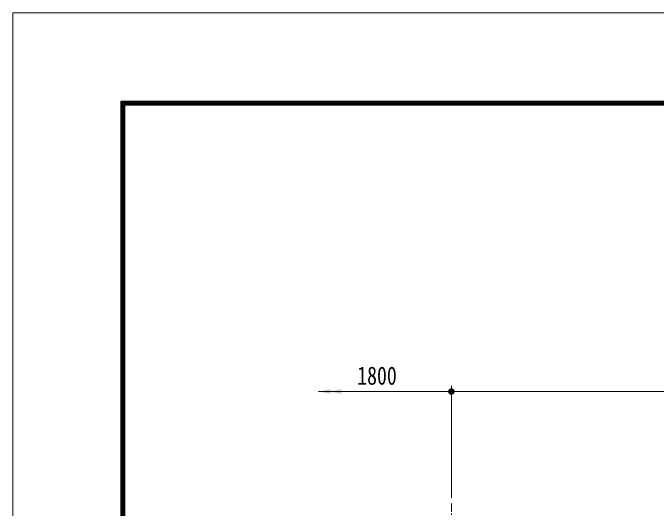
# Model space of a CAD drawing. Units: millimetres, scale not verified. Extents: x -4455 to 4455, y -3150 to 3150.
# Drawn here: x -4455 to -2751, y 1840 to 3150 of the extents above; entities that cross this region are included whole.
import ezdxf
from ezdxf.enums import TextEntityAlignment as Align

# ---------------------------------------------------------------- set-up
doc = ezdxf.new("R2010")
doc.units = ezdxf.units.MM
doc.header["$LTSCALE"] = 30
doc.linetypes.add('USER2', pattern=[1.125, 0.75, -0.125, 0.125, -0.125])
for name, color, linetype, lineweight in [('0-2_D-STR-DIM', 4, 'Continuous', 13), ('0-3_D-BMK', 2, 'USER2', 13), ('0-E_SUNPOU', 1, 'Continuous', 18), ('1-2_D-TTL', 7, 'Continuous', 9)]:
    doc.layers.add(name, color=color, linetype=linetype, lineweight=lineweight)
doc.styles.add('ＭＳ ゴシック', font='')
doc.styles.get('ＭＳ ゴシック').set_extended_font_data('MS Gothic')

# ---------------------------------------------------------------- blocks, each defined once
blk = doc.blocks.new('M1')
at = {"layer": '0-E_SUNPOU'}
blk.add_line((-7.5, 0), (-57.86, 0), dxfattribs=at)
for points in [[(0, 0), (-7.5, 0), (-7.44, 0.94)], [(0, 0), (-7.44, -0.94), (-7.5, 0)], [(0, 0), (-7.44, 0.94), (-7.26, 1.87)], [(0, 0), (-7.26, -1.87), (-7.44, -0.94)], [(0, 0), (-7.26, 1.87), (-6.97, 2.76)], [(0, 0), (-6.97, -2.76), (-7.26, -1.87)], [(0, 0), (-6.97, 2.76), (-6.57, 3.61)], [(0, 0), (-6.57, -3.61), (-6.97, -2.76)], [(0, 0), (-6.57, 3.61), (-6.07, 4.41)], [(0, 0), (-6.07, -4.41), (-6.57, -3.61)], [(0, 0), (-6.07, 4.41), (-5.47, 5.13)], [(0, 0), (-5.47, -5.13), (-6.07, -4.41)], [(0, 0), (-5.47, 5.13), (-4.78, 5.78)], [(0, 0), (-4.78, -5.78), (-5.47, -5.13)], [(0, 0), (-4.78, 5.78), (-4.02, 6.33)], [(0, 0), (-4.02, -6.33), (-4.78, -5.78)], [(0, 0), (-4.02, 6.33), (-3.19, 6.79)], [(0, 0), (-3.19, -6.79), (-4.02, -6.33)], [(0, 0), (-3.19, 6.79), (-2.32, 7.13)], [(0, 0), (-2.32, -7.13), (-3.19, -6.79)], [(0, 0), (-2.32, 7.13), (-1.41, 7.37)], [(0, 0), (-1.41, -7.37), (-2.32, -7.13)], [(0, 0), (-1.41, 7.37), (-0.47, 7.49)], [(0, 0), (-0.47, -7.49), (-1.41, -7.37)], [(0, 0), (-0.47, 7.49), (0.47, 7.49)], [(0, 0), (0.47, -7.49), (-0.47, -7.49)], [(0, 0), (0.47, 7.49), (1.41, 7.37)], [(0, 0), (1.41, 7.37), (2.32, 7.13)], [(0, 0), (2.32, 7.13), (3.19, 6.79)], [(0, 0), (3.19, 6.79), (4.02, 6.33)], [(0, 0), (4.02, 6.33), (4.78, 5.78)], [(0, 0), (4.78, 5.78), (5.47, 5.13)], [(0, 0), (5.47, 5.13), (6.07, 4.41)], [(0, 0), (6.07, 4.41), (6.57, 3.61)], [(0, 0), (6.57, 3.61), (6.97, 2.76)], [(0, 0), (6.97, 2.76), (7.26, 1.87)], [(0, 0), (7.26, 1.87), (7.44, 0.94)], [(0, 0), (7.44, 0.94), (7.5, 0)], [(0, 0), (1.41, -7.37), (0.47, -7.49)], [(0, 0), (2.32, -7.13), (1.41, -7.37)], [(0, 0), (3.19, -6.79), (2.32, -7.13)], [(0, 0), (4.02, -6.33), (3.19, -6.79)], [(0, 0), (4.78, -5.78), (4.02, -6.33)], [(0, 0), (5.47, -5.13), (4.78, -5.78)], [(0, 0), (6.07, -4.41), (5.47, -5.13)], [(0, 0), (6.57, -3.61), (6.07, -4.41)], [(0, 0), (6.97, -2.76), (6.57, -3.61)], [(0, 0), (7.26, -1.87), (6.97, -2.76)], [(0, 0), (7.44, -0.94), (7.26, -1.87)], [(0, 0), (7.5, 0), (7.44, -0.94)]]:
    blk.add_solid(points, dxfattribs=at)

msp = doc.modelspace()

# ---------------------------------------------------------------- linework, layer by layer
at = {"layer": '0-2_D-STR-DIM', "color": 7, "lineweight": 9}
for p, q in [((-3424.62, 2148.03), (-3645, 2148.03)), ((-3395.6, 2148.03), (-3615.98, 2148.03))]:
    msp.add_line(p, q, dxfattribs=at)
at = {"layer": '0-2_D-STR-DIM', "color": 1}
for p, q in [((-3297.65, 2148.03), (-3577.88, 2148.03)), ((-3508.43, 2148.03), (-3417.84, 2148.03))]:
    msp.add_line(p, q, dxfattribs=at)
at = {"layer": '0-2_D-STR-DIM', "color": 1, "lineweight": 18}
for p, q in [((-3293.22, 1866.86), (-3293.22, 2163.03)), ((-3258.72, 2148.03), (-1527.72, 2148.03))]:
    msp.add_line(p, q, dxfattribs=at)
at = {"layer": '0-2_D-STR-DIM', "color": 7}
for points in [[(-3647.3, 2148.03), (-3612.8, 2154.03), (-3612.8, 2142.04)], [(-3618.28, 2148.03), (-3583.78, 2154.03), (-3583.78, 2142.04)]]:
    msp.add_solid(points, dxfattribs=at)
at = {"layer": '0-3_D-BMK'}
msp.add_line((-3293.22, 1851.86), (-3293.22, -435.69), dxfattribs=at)
at = {"layer": '1-2_D-TTL', "color": 2, "lineweight": 18}
msp.add_lwpolyline([(-4454.83, 3150.38), (4454.87, 3150.38), (4454.87, -3150.04), (-4454.83, -3150.04)], close=True, dxfattribs=at)
at = {"layer": '1-2_D-TTL'}
for points in [[(-4168.44, 2917.03), (4168.49, 2917.03), (4168.49, -2916.7), (-4168.44, -2916.7)], [(-4165.79, 2914.38), (4165.84, 2914.38), (4165.84, -2914.04), (-4165.79, -2914.04)], [(-4163.14, 2911.73), (4163.19, 2911.73), (4163.19, -2911.39), (-4163.14, -2911.39)], [(-4160.49, 2909.08), (4160.53, 2909.08), (4160.53, -2908.74), (-4160.49, -2908.74)], [(-4157.84, 2906.43), (4157.88, 2906.43), (4157.88, -2906.09), (-4157.84, -2906.09)]]:
    msp.add_lwpolyline(points, close=True, dxfattribs=at)

# ---------------------------------------------------------------- block references
at = {"layer": '0-2_D-STR-DIM', "xscale": 1.15, "yscale": 1.15, "rotation": 180}
msp.add_blockref('M1', (-3293.22, 2148.03), dxfattribs=at)

# ---------------------------------------------------------------- texts
at = {"layer": '0-2_D-STR-DIM', "color": 3, "style": 'ＭＳ ゴシック', "width": 0.8}
msp.add_text('1800', height=48.17, dxfattribs=at).set_placement((-3542.67, 2151.7), align=Align.BOTTOM_LEFT)

doc.saveas('drawing.dxf')
